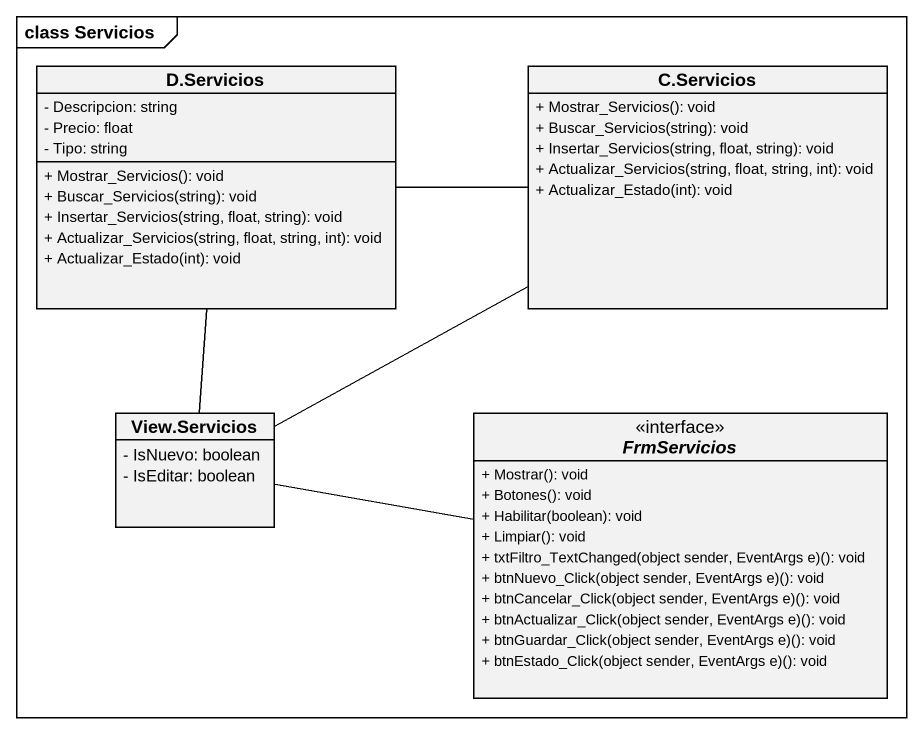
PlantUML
@startuml
mainframe class Servicios
hide circle
hide empty members
skinparam classAttributeIconSize 0
class "D.Servicios" as D_Servicios {
  - Descripcion: string
  - Precio: float
  - Tipo: string
  + Mostrar_Servicios(): void
  + Buscar_Servicios(string): void
  + Insertar_Servicios(string, float, string): void
  + Actualizar_Servicios(string, float, string, int): void
  + Actualizar_Estado(int): void
}
class "C.Servicios" as C_Servicios {
  + Mostrar_Servicios(): void
  + Buscar_Servicios(string): void
  + Insertar_Servicios(string, float, string): void
  + Actualizar_Servicios(string, float, string, int): void
  + Actualizar_Estado(int): void
}
class "View.Servicios" as View_Servicios {
  - IsNuevo: boolean
  - IsEditar: boolean
}
interface FrmServicios {
  + Mostrar(): void
  + Botones(): void
  + Habilitar(boolean): void
  + Limpiar(): void
  + txtFiltro_TextChanged(object sender, EventArgs e)(): void
  + btnNuevo_Click(object sender, EventArgs e)(): void
  + btnCancelar_Click(object sender, EventArgs e)(): void
  + btnActualizar_Click(object sender, EventArgs e)(): void
  + btnGuardar_Click(object sender, EventArgs e)(): void
  + btnEstado_Click(object sender, EventArgs e)(): void
}
D_Servicios -right- C_Servicios
View_Servicios -up- D_Servicios
View_Servicios -right- C_Servicios
View_Servicios -right- FrmServicios
@enduml
